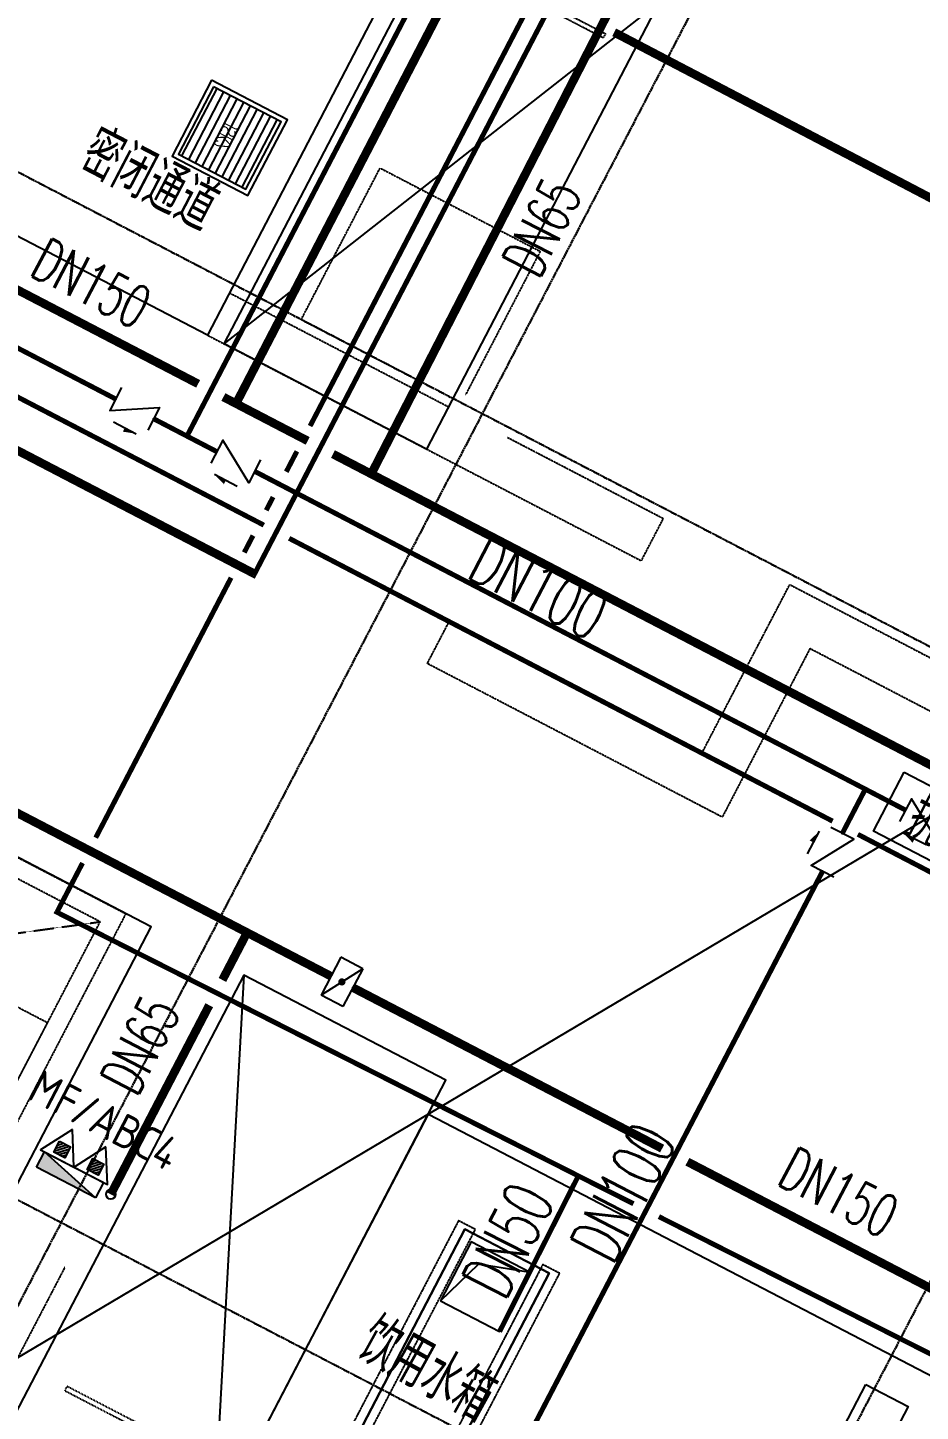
# Model space of a CAD drawing. Extents: x -1466470 to 922624, y -511729 to 590125.
# Drawn here: x -281017 to -271621, y 212437 to 227005 of the extents above; entities that cross this region are included whole.
import ezdxf
from ezdxf.xclip import XClip

# ---------------------------------------------------------------- set-up
doc = ezdxf.new("R2010")
doc.units = 0
doc.header["$LTSCALE"] = 10
doc.header["$MEASUREMENT"] = 0
doc.header["$XCLIPFRAME"] = 2
for name, pattern in [('DASH', [0.35, 0.25, -0.1]), ('X-104 B2平面$0$DOTE', [2.42, 2, -0.2, 0.02, -0.2]), ('X-104 B2平面$1$DASH', [0.35, 0.25, -0.1])]:
    doc.linetypes.add(name, pattern=pattern)
for name, color, linetype, plot in [('104-13 B2核心筒$0$04-不打印_辅助线', 165, 'Continuous', False), ('X-104 B2平面$0$04-不打印_辅助线', 165, 'Continuous', False), ('X-104 B2平面$0$04-不打印_面积', 5, 'Continuous', False)]:
    doc.layers.add(name, color=color, linetype=linetype, plot=plot)
for name, color, linetype in [('3T_BAR', 7, 'Continuous'), ('EQUIP_消火栓', 7, 'Continuous'), ('EQUIP_消防', 7, 'Continuous'), ('PIPE-中水', 122, 'TG_Z'), ('PIPE-压力废', 31, 'TG_YF'), ('PIPE-消防', 1, 'Continuous'), ('PIPE-给水', 3, 'TG_J'), ('TEXT_压力废', 7, 'Continuous'), ('TEXT_消防', 7, 'Continuous'), ('TEXT_给水', 7, 'Continuous'), ('TWT_DASH', 8, 'DASH'), ('TWT_水箱', 7, 'Continuous'), ('VALVE_压力废', 7, 'Continuous'), ('VALVE_消防', 7, 'Continuous'), ('VPIPE-消防', 1, 'Continuous'), ('X-104 B2平面$0$$0$A-TECH_结构', 21, 'Continuous'), ('X-104 B2平面$0$02-TEXT_房间', 7, 'Continuous'), ('X-104 B2平面$0$A-I_车位', 9, 'Continuous'), ('X-104 B2平面$0$A-O_防水层', 222, 'Continuous'), ('X-104 B2平面$0$A-SUR_看线', 231, 'Continuous'), ('X-104 B2平面$0$A_AXIS-轴线', 9, 'X-104 B2平面$0$DOTE'), ('X-104 B2平面$0$SURFACE', 6, 'Continuous'), ('X-104 B2平面$0$VPIPE-消防', 1, 'Continuous'), ('X-104 B2平面$0$抗爆隔墙', 151, 'Continuous'), ('X-104 B2平面$0$文字1', 7, 'Continuous'), ('X-104 B2平面$0$集水坑&', 6, 'Continuous'), ('X-104 B2平面$1$集水坑&', 7, 'Continuous')]:
    doc.layers.add(name, color=color, linetype=linetype)
doc.layers.get('X-104 B2平面$0$A-SUR_看线').off()
doc.styles.add('_TWT_PIPEDN', font='SIMPLEX', dxfattribs={"width": 0.8, "height": 3.5, "bigfont": 'HZTXT'})
doc.styles.get("Standard").update_dxf_attribs({"font": 'gbenor.shx', "bigfont": 'gbcbig.shx'})
doc.styles.add('TG_LINETYPE', font='romans2.shx', dxfattribs={"width": 0.8, "height": 3, "bigfont": 'hzdf2.shx'})
doc.styles.add('X-104 B2平面$0$20150624地库ZL1_t8_t8$0$20150624地库ZL1_t8_t8$0$华通样式', font='ros1.shx', dxfattribs={"width": 0.7, "height": 3.5, "bigfont": 'jd.shx'})
doc.styles.add('X-104 B2平面$0$_TCH_SPACE', font='ros.shx', dxfattribs={"width": 0.75, "height": 5, "bigfont": 'jd.shx'})
doc.linetypes.add('TG_J', pattern='A,2,-0.3,["J",TG_LINETYPE,S=0.1,R=0,X=-0.23,Y=-0.15],0', length=2.3)
doc.linetypes.add('TG_XH', pattern='A,5,-0.6,["XH",TG_LINETYPE,S=0.1,R=0,X=-0.52,Y=-0.15],0', length=5.6)
doc.linetypes.add('TG_YF', pattern='A,2,-0.6,["YF",TG_LINETYPE,S=0.1,R=0,X=-0.52,Y=-0.15],0', length=2.6)
doc.linetypes.add('TG_Z', pattern='A,2,-0.3,["Z",TG_LINETYPE,S=0.1,R=0,X=-0.23,Y=-0.15],0', length=2.3)
pattern_1 = [(180, (-432649.534, -553252.195), (-7e-15, -79.375), [])]

# ---------------------------------------------------------------- blocks, each defined once
blk = doc.blocks.new('X-104 B2平面$0$jgfd')
blk.add_lwpolyline([(5300, -1200), (0, -1200), (0, 1200), (5300, 1200), (5300, -1200), (0, 1200)])
at = {"linetype": 'X-104 B2平面$1$DASH', "ltscale": 0.001}
blk.add_lwpolyline([(550, -850), (550, 850), (600, 850), (600, -850)], close=True, dxfattribs=at)
blk = doc.blocks.new('104 轴线')
for p, q in [((-122274, 95231), (-258164, 165971)), ((-230625, 117086), (-205808, 164758)), ((-223174, 113207), (-198357, 160880)), ((-126707, 86715), (-262597, 157455))]:
    blk.add_line(p, q)
blk = doc.blocks.new('104-13 B2核心筒')
at = {"layer": '104-13 B2核心筒$0$04-不打印_辅助线'}
ref = blk.add_blockref('104 轴线', (287656, 163437), dxfattribs=dict(at, rotation=57.54087654753766))
XClip(ref).set_block_clipping_path([(-309787.1235870313, 156236.3262284864), (-264650.8410785095, 85274.8859858383), (-219747.6862062201, 113836.3339625026), (-264883.9687147418, 184797.7742051506)])
blk = doc.blocks.new('X-104 B2平面$1$A$C51037562')
at = {"layer": 'X-104 B2平面$1$集水坑&'}
h = blk.add_hatch(dxfattribs=at)
h.set_pattern_fill('ANSI31', color=256, scale=50, angle=135)
h.set_pattern_definition(pattern_1)
h.paths.add_polyline_path([(-850, 850), (-50, 850), (-50, 50), (-850, 50)])
for points in [[(-900, 900), (0, 900), (0, 0), (-900, 0)], [(-850, 850), (-50, 850), (-50, 50), (-850, 50)]]:
    blk.add_lwpolyline(points, close=True, dxfattribs=at)
blk = doc.blocks.new('X-104 B2平面$0$A$C3A6E53F0')
at = {"color": 6, "linetype": 'X-104 B2平面$1$DASH'}
for p, q in [((0, 5100), (7200, 0)), ((7200, 5100), (0, 0)), ((0, 2400), (1500, 2400)), ((1500, -5), (1500, 2400))]:
    blk.add_line(p, q, dxfattribs=at)
for points in [[(0, 5100), (7200, 5100), (7200, 0), (0, 0)], [(0, 4200), (1200, 4200), (1200, 5100), (0, 5100)], [(1500, 5100), (1500, 3900), (2400, 3900), (2400, 5100)], [(2400, 5100), (2400, 3900), (3300, 3900), (3300, 5100)], [(3300, 5100), (3300, 3900), (4200, 3900), (4200, 5100)], [(4200, 5100), (4200, 3900), (5100, 3900), (5100, 5100)], [(5100, 5100), (5100, 3900), (6000, 3900), (6000, 5100)], [(0, 3300), (1200, 3300), (1200, 4200), (0, 4200)], [(7200, 3000), (6000, 3000), (6000, 3900), (7200, 3900)], [(0, 2400), (1200, 2400), (1200, 3300), (0, 3300)], [(7200, 2100), (6000, 2100), (6000, 3000), (7200, 3000)], [(7200, 1200), (6000, 1200), (6000, 2100), (7200, 2100)], [(1500, 0), (1500, 1200), (2400, 1200), (2400, 0)], [(2400, 0), (2400, 1200), (3300, 1200), (3300, 0)], [(3300, 0), (3300, 1200), (4200, 1200), (4200, 0)], [(4200, 0), (4200, 1200), (5100, 1200), (5100, 0)], [(5100, 0), (5100, 1200), (6000, 1200), (6000, 0)]]:
    blk.add_lwpolyline(points, close=True, dxfattribs=at)
for centre in [(500, 4650), (1950, 4500), (2850, 4500), (3750, 4500), (4650, 4500), (5550, 4500), (500, 3750), (6700, 3450), (500, 2850), (6700, 2550), (6700, 1650), (1950, 600), (2850, 600), (3750, 600), (4650, 600), (5550, 600)]:
    blk.add_circle(centre, 200, dxfattribs=at)
blk = doc.blocks.new('X-104 B2平面$0$A$C026855F6')
at = {"layer": 'X-104 B2平面$0$VPIPE-消防', "linetype": 'Continuous'}
blk.add_circle((-239311, -64088), 50, dxfattribs=at)
blk = doc.blocks.new('X-104 B2平面')
at = {"layer": 'X-104 B2平面$0$$0$A-TECH_结构', "linetype": 'X-104 B2平面$1$DASH'}
for points in [[(-87706, 217622), (-86274, 220372), (-86452, 220464), (-87883, 217714)], [(-86819, 217160), (-85387, 219910), (-85565, 220002), (-86996, 217253)]]:
    blk.add_lwpolyline(points, close=True, dxfattribs=at)
at = {"layer": 'X-104 B2平面$0$02-TEXT_房间'}
blk.add_lwpolyline([(-81761, 225186), (-79654, 224090), (-79977, 223469), (-82084, 224565), (-81761, 225186)], dxfattribs=at)
at = {"layer": 'X-104 B2平面$0$04-不打印_辅助线'}
blk.add_lwpolyline([(-92136, 218857), (-89031, 217241), (-88062, 219104), (-88062, 219103), (-87877, 219458), (-87877, 219458), (-86769, 221587), (-73978, 214929), (-71000, 220649), (-71193, 220748), (-71171, 220795), (-77940, 224319), (-76508, 227069), (-81449, 229641), (-79786, 232834), (-83556, 234797), (-80486, 240695), (-81195, 241064), (-77916, 247362), (-69180, 242814), (-68302, 244499), (-78636, 249879), (-89095, 229788), (-94816, 232766)], dxfattribs=at)
at = {"layer": 'X-104 B2平面$0$04-不打印_面积', "color": 250}
blk.add_lwpolyline([(-73405, 229512), (-180122, 166222), (-220487, 166222)], dxfattribs=at)
at = {"layer": 'X-104 B2平面$0$A-O_防水层'}
blk.add_lwpolyline([(-87771, 217712), (-86386, 220374), (-85499, 219912), (-86884, 217251), (-87771, 217712)], dxfattribs=at)
at = {"layer": 'X-104 B2平面$0$SURFACE', "linetype": 'X-104 B2平面$1$DASH'}
blk.add_lwpolyline([(-105707, 225922), (-103259, 230623), (-89954, 223697), (-92402, 218995)], dxfattribs=at)
at = {"layer": 'X-104 B2平面$0$抗爆隔墙', "linetype": 'X-104 B2平面$1$DASH'}
blk.add_line((-86953, 221234), (-86722, 221677), dxfattribs=at)
for points in [[(-86558, 229031), (-88864, 230231)], [(-89095, 229788), (-84527, 227412), (-84296, 227855), (-85936, 228708)], [(-79383, 224732), (-82753, 226487), (-83676, 224713), (-86780, 226330), (-86549, 226774), (-83889, 225388), (-82965, 227162), (-79152, 225175)], [(-90597, 219972), (-91382, 218465)]]:
    blk.add_lwpolyline(points, dxfattribs=at)
at = {"layer": 'X-104 B2平面$1$集水坑&', "linetype": 'X-104 B2平面$1$DASH'}
for points in [[(-86999, 229373), (-88108, 229950), (-87277, 231547), (-85592, 230670), (-86377, 229162)], [(-86423, 229073), (-86423, 229073)]]:
    blk.add_lwpolyline(points, dxfattribs=at)
at = {"rotation": 302.4591234524622}
blk.add_blockref('104-13 B2核心筒', (-162014, 239690), dxfattribs=at)
at = {"layer": 'X-104 B2平面$0$A-I_车位', "rotation": 242.5000000001554}
blk.add_blockref('X-104 B2平面$0$jgfd', (-85406, 233842), dxfattribs=at)
at = {"layer": 'X-104 B2平面$0$A-I_车位', "xscale": -1, "rotation": 242.5000000001245}
for p in [(-93200, 219411), (-90096, 217795)]:
    blk.add_blockref('X-104 B2平面$0$jgfd', p, dxfattribs=at)
at = {"layer": 'X-104 B2平面$0$A-SUR_看线'}
blk.add_blockref('X-104 B2平面$0$A$C026855F6', (149199, 284830), dxfattribs=at)
at = {"layer": 'X-104 B2平面$0$A_AXIS-轴线', "rotation": 7.045863037328646e-07}
blk.add_blockref('104 轴线', (130274, 84690), dxfattribs=at)
at = {"layer": 'X-104 B2平面$0$SURFACE', "xscale": -1, "rotation": 152.499972250772}
blk.add_blockref('X-104 B2平面$0$A$C3A6E53F0', (-96610, 226936), dxfattribs=at)
at = {"layer": 'X-104 B2平面$1$集水坑&', "xscale": -1, "rotation": 62.5002222897244}
blk.add_blockref('X-104 B2平面$1$A$C51037562', (-88668, 231257), dxfattribs=at)
at = {"layer": 'X-104 B2平面$0$02-TEXT_房间', "style": 'X-104 B2平面$0$_TCH_SPACE', "width": 0.75}
for s, height, rotation, p in [('密闭通道', 520.9, 332.5, (-90477, 231539, 0)), ('抗爆单元3', 482.2, 332.5, (-81783, 224543)), ('饮用水箱', 520.9, 331.1112, (-87556, 219032))]:
    blk.add_text(s, height=height, rotation=rotation, dxfattribs=at).set_placement(p)
blk = doc.blocks.new('X-104 B2平面$0$A$C51037562')
at = {"layer": 'X-104 B2平面$0$集水坑&'}
h = blk.add_hatch(dxfattribs=at)
h.set_pattern_fill('ANSI31', color=256, scale=50, angle=135)
h.set_pattern_definition(pattern_1)
h.paths.add_polyline_path([(-850, 850), (-50, 850), (-50, 50), (-850, 50)])
for points in [[(-900, 900), (0, 900), (0, 0), (-900, 0)], [(-850, 850), (-50, 850), (-50, 50), (-850, 50)]]:
    blk.add_lwpolyline(points, close=True, dxfattribs=at)
at = {"layer": 'X-104 B2平面$0$文字1', "style": 'X-104 B2平面$0$20150624地库ZL1_t8_t8$0$20150624地库ZL1_t8_t8$0$华通样式', "width": 0.7}
blk.add_text('JSK2', height=175, dxfattribs=at).set_placement((-608, 407))
blk = doc.blocks.new('$TWTSYS$00000546')
h = blk.add_hatch()
h.set_pattern_fill('ANSI31', color=256, scale=200, style=0)
h.set_pattern_definition([(45, (-38543.802, -6670.83), (-17.67767, 17.67767), [])])
h.paths.add_polyline_path([(-65, 174), (65, 174), (65, 44), (-65, 44)])
for points in [[(0, 344), (-198, 0), (198, 0)], [(-65, 174), (65, 174), (65, 44), (-65, 44)]]:
    blk.add_lwpolyline(points, close=True)
blk = doc.blocks.new('$TwtSys$00000434')
for p, q in [((-0.5, 0.5), (-0.5, -0.5)), ((-0.5, -0.5), (0.5, 0.5)), ((0.5, 0.5), (-0.5, 0.5)), ((0.5, -0.5), (0.5, 0.5)), ((-0.5, -0.5), (0.5, -0.5))]:
    blk.add_line(p, q)
blk.add_solid([(0.5, -0.5), (0.5, 0.5), (-0.5, -0.5)])
blk = doc.blocks.new('$VALVE$00000763')
for p, q in [((-72.1, -124.8), (72.1, 124.8)), ((-72.1, 124.8), (72.1, 124.8)), ((-72.1, -124.8), (-72.1, 124.8)), ((72.1, -124.8), (72.1, 124.8)), ((-72.1, -124.8), (72.1, -124.8))]:
    blk.add_line(p, q)
at = {"const_width": 21.1}
blk.add_lwpolyline([(0, -10.6, 1), (0, 10.6, 1)], format="xyb", close=True, dxfattribs=at)
for p in [(-72.1, 0), (72.1, 0)]:
    blk.add_point(p)
at = {"color": 7, "flags": 9}
for tag in ['XSIZE', 'YSIZE']:
    blk.add_attdef(tag, (0, 0), '', height=0.5, rotation=90, dxfattribs=at)
blk = doc.blocks.new('$VALVE$00000315')
blk.add_line((-75, 125), (75, 125))
blk.add_lwpolyline([(-125, -75), (-125, 75), (125, -75), (125, 75)])
for p in [(-125, 0), (125, 0)]:
    blk.add_point(p)
blk.add_solid([(0, 125), (0, 150), (75, 125)])

msp = doc.modelspace()

# ---------------------------------------------------------------- hatches: boundary and pattern name
at = {"layer": 'PIPE-给水', "linetype": 'Continuous'}
msp.add_hatch(color=256, dxfattribs=at).paths.add_polyline_path([(-278629, 221254.6), (-278649.7, 221214.7), (-278626.4, 221202.6)])
at = {"layer": 'PIPE-给水', "linetype": 'TG_J'}
for color, points in [(256, [(-278629, 221254.6), (-278605.7, 221242.5), (-278626.4, 221202.6)]), (6, [(-280709.1, 217691.8), (-280732.4, 217703.9), (-280744.7, 217680.3)]), (6, [(-280709.1, 217691.8), (-280721, 217668.3), (-280744.7, 217680.3)])]:
    msp.add_hatch(color=color, dxfattribs=at).paths.add_polyline_path(points)

# ---------------------------------------------------------------- linework, layer by layer
at = {"layer": '3T_BAR'}
msp.add_lwpolyline([(-272194, 212718.6), (-271750.5, 212487.8), (-273043.4, 210004.2), (-275881.8, 211481.8), (-275650.9, 211925.3), (-273699.5, 210909.4), (-273561, 211175.5), (-273117.5, 210944.6), (-272194, 212718.6)], dxfattribs=at)
at = {"layer": 'PIPE-中水', "linetype": 'TG_Z', "ltscale": 1.5, "const_width": 52.5}
for points in [[(-282297.7, 223728.2), (-278531.1, 221767.4)], [(-278265, 221628.8), (-272544.2, 218650.6)], [(-272278.1, 218512.1), (-263729, 214061.6)]]:
    msp.add_lwpolyline(points, dxfattribs=at)
at = {"layer": 'PIPE-压力废', "linetype": 'TG_YF', "ltscale": 1.5, "const_width": 52.5}
for points in [[(-279340.1, 222704.6), (-274452.1, 232094.4)], [(-291448, 229007.6), (-280090.7, 223095.4)], [(-279691.6, 222887.6), (-279340.1, 222704.6)], [(-279340.1, 222704.6), (-279026.3, 222541.2)], [(-278627.1, 222333.5), (-272199.7, 218987.6)], [(-272441.9, 218522.3), (-272199.7, 218987.6)], [(-272199.7, 218987.6), (-271776.5, 218767.2)], [(-276725.8, 210292.9), (-272649.7, 218123.2)]]:
    msp.add_lwpolyline(points, dxfattribs=at)
at = {"layer": 'PIPE-消防', "linetype": 'TG_XH', "ltscale": 1.5, "const_width": 90}
for points in [[(-278823.4, 223047.4), (-268341.2, 243250)], [(-273815.9, 229284.8), (-277400.4, 222306.1)], [(-293609.2, 225235.2), (-278707.4, 217477.8)], [(-281852.2, 224623.6), (-279222.8, 223254.8)], [(-278956.7, 223116.3), (-278069.4, 222654.4)], [(-277803.3, 222515.8), (-277400.4, 222306.1)], [(-277400.4, 222306.1), (-263134.1, 214879.5)], [(-278967.2, 216978.8), (-278707.4, 217477.8)], [(-278707.4, 217477.8), (-277824.5, 217018.2)], [(-277594.4, 216898.4), (-274338.6, 215203.5)], [(-280142.1, 214721.7), (-279105.7, 216712.7)], [(-274072.5, 215065), (-266659.7, 211206.1)]]:
    msp.add_lwpolyline(points, dxfattribs=at)
at = {"layer": 'PIPE-给水', "color": 6, "linetype": 'TG_J', "ltscale": 1.5, "const_width": 52.5}
for points in [[(-278044.5, 222810.5), (-268209, 241704.2)], [(-278294.8, 222329.6), (-278183, 222544.4)], [(-278506.2, 221923.5), (-278433.3, 222063.5)], [(-278737.1, 221480), (-278644.7, 221657.4)], [(-280300.7, 218476.3), (-278875.6, 221213.9)], [(-280709.1, 217691.8), (-280439.2, 218210.2)], [(-280709.1, 217691.8), (-275220.9, 214916)], [(-275220.9, 214916), (-274641, 214622.7)], [(-274373.3, 214487.3), (-270031.2, 212291.2)]]:
    msp.add_lwpolyline(points, dxfattribs=at)
at = {"layer": 'PIPE-给水', "linetype": 'TG_J', "ltscale": 1.5, "const_width": 52.5}
for points in [[(-278629, 221254.6), (-275485.7, 227292.8)], [(-276049.7, 213277.1), (-275220.9, 214916)]]:
    msp.add_lwpolyline(points, dxfattribs=at)
at = {"layer": 'PIPE-给水', "linetype": 'Continuous', "ltscale": 1.5, "const_width": 90}
for points in [[(-274843.3, 226956.2), (-270920.9, 224901.5)], [(-282653.5, 223349.7), (-278629, 221254.6)]]:
    msp.add_lwpolyline(points, dxfattribs=at)
at = {"layer": 'TWT_DASH'}
for points in [[(-277735.8, 211602), (-276304.4, 214351.7), (-276481.8, 214444.1), (-277913.2, 211694.3)], [(-276848.8, 211140.2), (-275417.4, 213890), (-275594.8, 213982.3), (-277026.2, 211232.6)]]:
    msp.add_lwpolyline(points, close=True, dxfattribs=at)
at = {"layer": 'TWT_水箱'}
for p in [(-276670.6, 213600.4, 90.4), (-275726.5, 213898.1, 90.4)]:
    msp.add_line(p, (-276273, 213985.2, 90.4), dxfattribs=at)
for points in [[(-277801.4, 211692.5), (-276914.4, 211230.8), (-275529.2, 213891.8), (-276416.2, 214353.5)], [(-276670.6, 213600.4), (-276049.7, 213277.1), (-275726.5, 213898.1), (-276347.4, 214221.3)]]:
    msp.add_lwpolyline(points, close=True, dxfattribs=at)
at = {"layer": 'VPIPE-消防', "linetype": 'Continuous'}
msp.add_circle((-280142.1, 214721.7), 50, dxfattribs=at)

# ---------------------------------------------------------------- block references
msp.add_blockref('X-104 B2平面', (-190030.1, -6020))
at = {"layer": 'EQUIP_消火栓', "xscale": 700, "yscale": -180, "zscale": 700, "rotation": 152.4999583684412}
msp.add_blockref('$TwtSys$00000434', (-280570.9, 214926.9), dxfattribs=at)
at = {"layer": 'EQUIP_消防', "rotation": 332.4999583684411}
for p in [(-280705.3, 215098.3), (-280353.4, 214915.1)]:
    msp.add_blockref('$TWTSYS$00000546', p, dxfattribs=at)
at = {"layer": 'VALVE_压力废', "zscale": 1.8}
for p, xscale, yscale, rotation in [((-279891.1, 222991.5), 1.8, -1.8, 332.4999861254488), ((-278826.7, 222437.4), -1.8, -1.8, 332.4999861254487), ((-271576.9, 218663.3), -1.8, -1.8, 332.4999861254489), ((-272545.8, 218322.7), 1.8, 1.8, 62.4999861254487)]:
    msp.add_blockref('$VALVE$00000315', p, dxfattribs=dict(at, xscale=xscale, yscale=yscale, rotation=rotation))
at = {"layer": 'VALVE_消防', "xscale": -1.8, "yscale": -1.8, "zscale": 1.8, "rotation": 332.4999861254488}
msp.add_blockref('$VALVE$00000763', (-277709.4, 216958.3), dxfattribs=at)
at = {"layer": 'X-104 B2平面$0$集水坑&', "xscale": -1, "rotation": 62.5002222897244}
msp.add_blockref('X-104 B2平面$0$A$C51037562', (-278698.2, 225237.1), dxfattribs=at)

# ---------------------------------------------------------------- texts
at = {"layer": 'TEXT_压力废', "linetype": 'TG_YF', "style": '_TWT_PIPEDN', "width": 0.64}
for rotation, p in [(332.49999, (-276412.5, 221222.9)), (62.49999, (-274856.9, 213964.4))]:
    msp.add_text('DN100', height=525, rotation=rotation, dxfattribs=at).set_placement(p)
at = {"layer": 'TEXT_消防', "linetype": 'TG_XH', "style": '_TWT_PIPEDN', "width": 0.64}
for s, rotation, p in [('DN65', 62.81338, (-275636.4, 224345.3)), ('DN150', 332.49999, (-281012.2, 224406.9)), ('DN65', 62.49999, (-279868.2, 215735.3)), ('DN150', 332.49999, (-273145.3, 214836))]:
    msp.add_text(s, height=450, rotation=rotation, dxfattribs=at).set_placement(p)
at = {"layer": 'TEXT_消防'}
msp.add_text('MF/ABC4', height=350, rotation=332.49996, dxfattribs=at).set_placement((-281034.5, 215734.5))
at = {"layer": 'TEXT_给水', "linetype": 'TG_J', "style": '_TWT_PIPEDN', "width": 0.64}
msp.add_text('DN50', height=525, rotation=63.17108, dxfattribs=at).set_placement((-275995.1, 213588.2))

doc.saveas('drawing.dxf')
